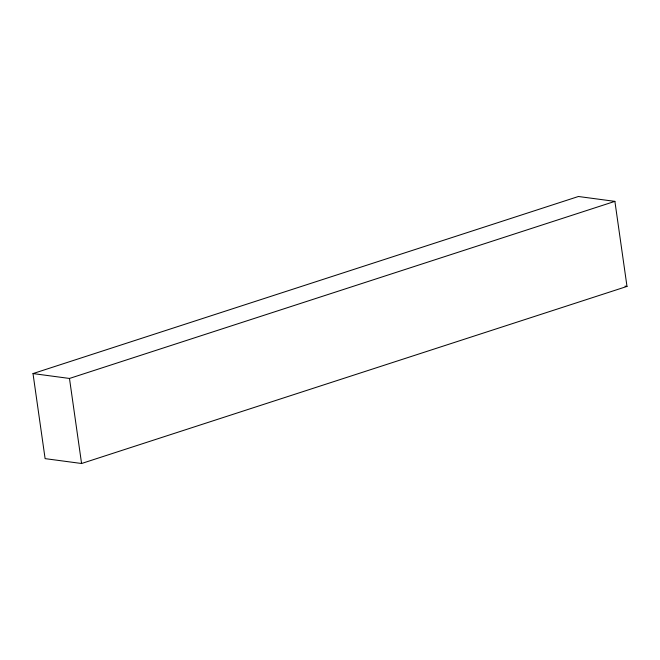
<?xml version="1.0" encoding="UTF-8"?>
<svg xmlns="http://www.w3.org/2000/svg" width="660" height="660" viewBox="0 0 660 660"><rect width="100%" height="100%" fill="white"/><g stroke="black" fill="none" stroke-linecap="round" stroke-linejoin="round"><path stroke-width="0.99" d="M33 373.576L578.424 196.499L614.889 201.366L627 286.423L81.576 463.502L45.111 458.634L33 373.576L69.473 378.452L614.889 201.366M624.97 286.151L627 286.423M69.473 378.452L81.576 463.502"/></g></svg>
